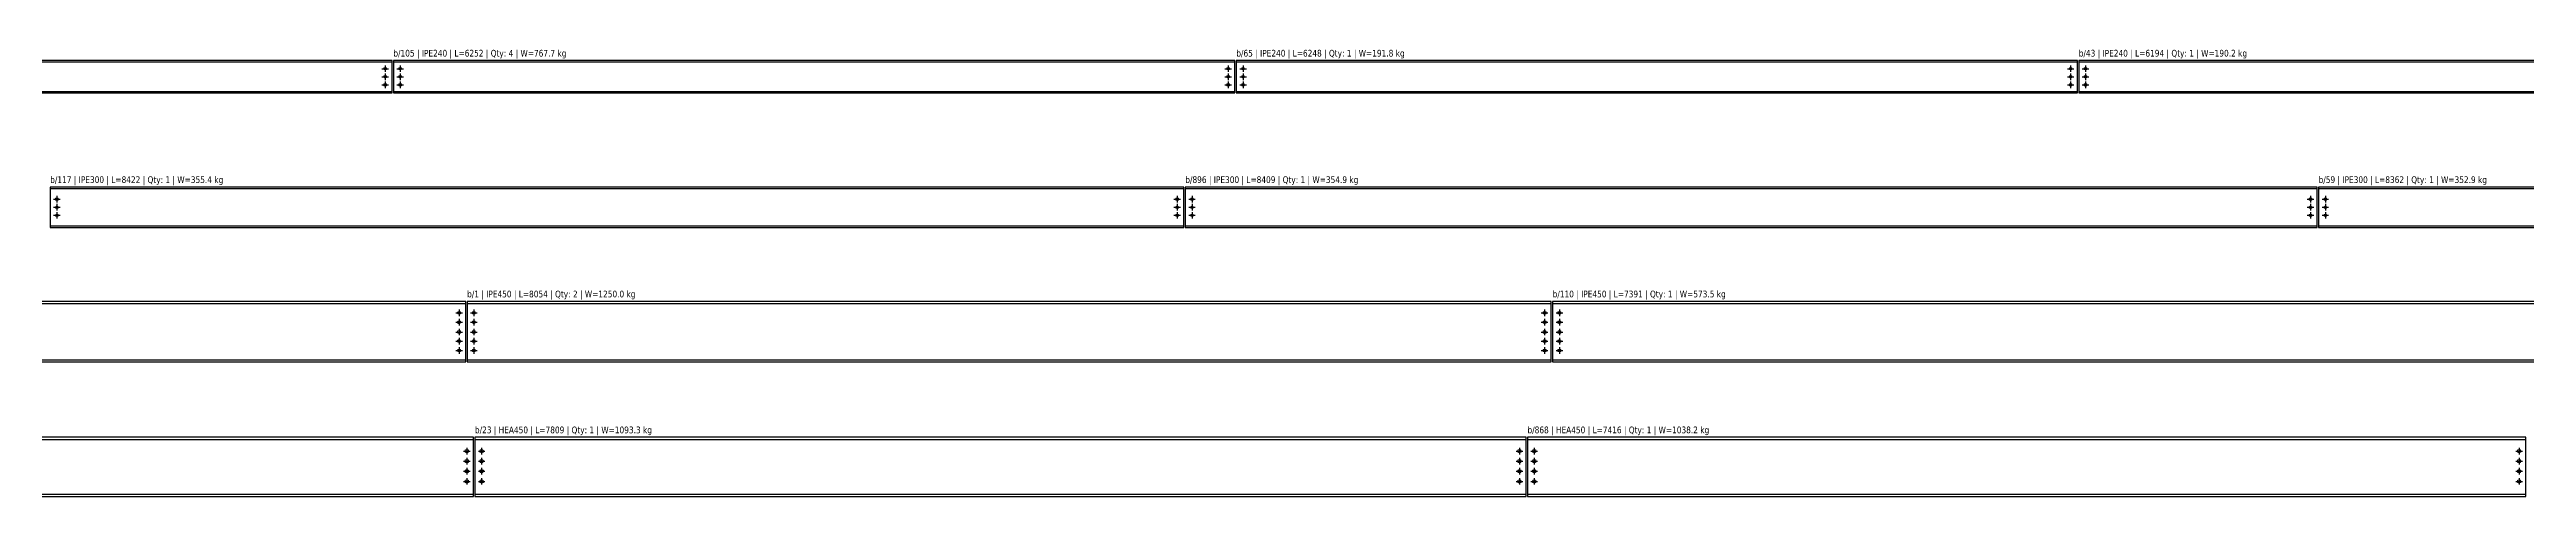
# Model space of a CAD drawing. Header units: millimetres. Extents: x 0 to 240831, y 0 to 45222.
# Drawn here: x 96599 to 114999, y 5000 to 8322 of the extents above; entities that cross this region are included whole.
import ezdxf
from ezdxf.enums import TextEntityAlignment as Align

# ---------------------------------------------------------------- set-up
doc = ezdxf.new("R2010")
doc.units = ezdxf.units.MM
doc.header["$LTSCALE"] = 1000
for name, color, linetype in [('HEA450', 2, 'Continuous'), ('IPE240', 2, 'Continuous'), ('IPE300', 2, 'Continuous'), ('IPE450', 2, 'Continuous'), ('PERFORACIONES', 1, 'Continuous'), ('TXT_GEN', 3, 'Continuous')]:
    doc.layers.add(name, color=color, linetype=linetype)
doc.styles.add('VERDNA', font='verdana.ttf', dxfattribs={"width": 0.8})

# ---------------------------------------------------------------- blocks, each defined once
blk = doc.blocks.new('D19')
at = {"layer": 'PERFORACIONES', "linetype": 'ByBlock'}
for p, q in [((-24.5, 0), (24.5, 0)), ((0, 24.5), (0, -24.5))]:
    blk.add_line(p, q, dxfattribs=at)
blk.add_circle((0, 0), 9.5, dxfattribs=at)
blk = doc.blocks.new('d22')
at = {"layer": 'PERFORACIONES', "linetype": 'ByBlock'}
for p, q in [((-24.5, 0), (24.5, 0)), ((0, 24.5), (0, -24.5))]:
    blk.add_line(p, q, dxfattribs=at)
blk.add_circle((0, 0), 11, dxfattribs=at)
blk = doc.blocks.new('d25')
at = {"layer": 'PERFORACIONES', "linetype": 'ByBlock'}
for p, q in [((-24.5, 0), (24.5, 0)), ((0, 24.5), (0, -24.5))]:
    blk.add_line(p, q, dxfattribs=at)
blk.add_circle((0, 0), 12.5, dxfattribs=at)

msp = doc.modelspace()

# ---------------------------------------------------------------- linework, layer by layer
at = {"layer": 'HEA450'}
for p, q in [((91882, 5422.5), (99749, 5422.5)), ((99759, 5422.5), (107568, 5422.5)), ((107578, 5422.5), (114994, 5422.5)), ((91882, 5017.5), (99749, 5017.5)), ((99759, 5017.5), (107568, 5017.5)), ((107578, 5017.5), (114994, 5017.5))]:
    msp.add_line(p, q, dxfattribs=at)
for points in [[(91882, 5000), (99749, 5000), (99749, 5440), (91882, 5440)], [(99759, 5000), (107568, 5000), (107568, 5440), (99759, 5440)], [(107578, 5000), (114994, 5000), (114994, 5440), (107578, 5440)]]:
    msp.add_lwpolyline(points, close=True, dxfattribs=at)
at = {"layer": 'IPE240'}
for p, q in [((92841, 8230), (99143, 8230)), ((99153, 8230), (105405, 8230)), ((105415, 8230), (111663, 8230)), ((111673, 8230), (117867, 8230)), ((92841, 8010), (99143, 8010)), ((99153, 8010), (105405, 8010)), ((105415, 8010), (111663, 8010)), ((111673, 8010), (117867, 8010))]:
    msp.add_line(p, q, dxfattribs=at)
for points in [[(92841, 8000), (99143, 8000), (99143, 8240), (92841, 8240)], [(99153, 8000), (105405, 8000), (105405, 8240), (99153, 8240)], [(105415, 8000), (111663, 8000), (111663, 8240), (105415, 8240)], [(111673, 8000), (117867, 8000), (117867, 8240), (111673, 8240)]]:
    msp.add_lwpolyline(points, close=True, dxfattribs=at)
at = {"layer": 'IPE300'}
for p, q in [((96604, 7289.3), (105026, 7289.3)), ((105036, 7289.3), (113445, 7289.3)), ((113455, 7289.3), (121817, 7289.3)), ((96604, 7010.7), (105026, 7010.7)), ((105036, 7010.7), (113445, 7010.7)), ((113455, 7010.7), (121817, 7010.7))]:
    msp.add_line(p, q, dxfattribs=at)
for points in [[(96604, 7000), (105026, 7000), (105026, 7300), (96604, 7300)], [(105036, 7000), (113445, 7000), (113445, 7300), (105036, 7300)], [(113455, 7000), (121817, 7000), (121817, 7300), (113455, 7300)]]:
    msp.add_lwpolyline(points, close=True, dxfattribs=at)
at = {"layer": 'IPE450'}
for p, q in [((91592, 6435.4), (99691, 6435.4)), ((99701, 6435.4), (107755, 6435.4)), ((107765, 6435.4), (115156, 6435.4)), ((91592, 6014.6), (99691, 6014.6)), ((99701, 6014.6), (107755, 6014.6)), ((107765, 6014.6), (115156, 6014.6))]:
    msp.add_line(p, q, dxfattribs=at)
for points in [[(91592, 6000), (99691, 6000), (99691, 6450), (91592, 6450)], [(99701, 6000), (107755, 6000), (107755, 6450), (99701, 6450)], [(107765, 6000), (115156, 6000), (115156, 6450), (107765, 6450)]]:
    msp.add_lwpolyline(points, close=True, dxfattribs=at)

# ---------------------------------------------------------------- block references
at = {"layer": 'HEA450'}
for p in [(99699, 5337.5), (99809, 5337.5), (107518, 5337.5), (107628, 5337.5), (114944, 5337.5), (99699, 5262.5), (99699, 5187.5), (99809, 5262.5), (99809, 5187.5), (107518, 5262.5), (107518, 5187.5), (107628, 5262.5), (107628, 5187.5), (114944, 5262.5), (114944, 5187.5), (99699, 5112.5), (99809, 5112.5), (107518, 5112.5), (107628, 5112.5), (114944, 5112.5)]:
    msp.add_blockref('d25', p, dxfattribs=at)
at = {"layer": 'IPE240'}
for p in [(99093, 8180), (99093, 8120), (99203, 8180), (99203, 8120), (105355, 8180), (105355, 8120), (105465, 8180), (105465, 8120), (111613, 8180), (111613, 8120), (111723, 8180), (111723, 8120), (99093, 8060), (99203, 8060), (105355, 8060), (105465, 8060), (111613, 8060), (111723, 8060)]:
    msp.add_blockref('D19', p, dxfattribs=at)
at = {"layer": 'IPE300'}
for p in [(96654, 7210), (104976, 7210), (105086, 7210), (113395, 7210), (113505, 7210), (96654, 7150), (96654, 7090), (104976, 7150), (104976, 7090), (105086, 7150), (105086, 7090), (113395, 7150), (113395, 7090), (113505, 7150), (113505, 7090)]:
    msp.add_blockref('D19', p, dxfattribs=at)
at = {"layer": 'IPE450'}
for p in [(99641, 6365), (99641, 6295), (99751, 6365), (99751, 6295), (107705, 6365), (107705, 6295), (107815, 6365), (107815, 6295), (99641, 6222.5), (99641, 6155), (99641, 6085), (99751, 6222.5), (99751, 6155), (99751, 6085), (107705, 6222.5), (107705, 6155), (107705, 6085), (107815, 6222.5), (107815, 6155), (107815, 6085)]:
    msp.add_blockref('d22', p, dxfattribs=at)

# ---------------------------------------------------------------- texts
at = {"layer": 'TXT_GEN', "style": 'VERDNA', "width": 0.8}
for s, p in [('b/105 | IPE240 | L=6252 | Qty: 4 | W=767.7 kg', (99153, 8255)), ('b/65 | IPE240 | L=6248 | Qty: 1 | W=191.8 kg', (105415, 8255)), ('b/43 | IPE240 | L=6194 | Qty: 1 | W=190.2 kg', (111673, 8255)), ('b/117 | IPE300 | L=8422 | Qty: 1 | W=355.4 kg', (96604, 7315)), ('b/896 | IPE300 | L=8409 | Qty: 1 | W=354.9 kg', (105036, 7315)), ('b/59 | IPE300 | L=8362 | Qty: 1 | W=352.9 kg', (113455, 7315)), ('b/1 | IPE450 | L=8054 | Qty: 2 | W=1250.0 kg', (99701, 6465)), ('b/110 | IPE450 | L=7391 | Qty: 1 | W=573.5 kg', (107765, 6465)), ('b/23 | HEA450 | L=7809 | Qty: 1 | W=1093.3 kg', (99759, 5455)), ('b/868 | HEA450 | L=7416 | Qty: 1 | W=1038.2 kg', (107578, 5455))]:
    msp.add_text(s, height=50, dxfattribs=at).set_placement(p, align=Align.BOTTOM_LEFT)

doc.saveas('drawing.dxf')
